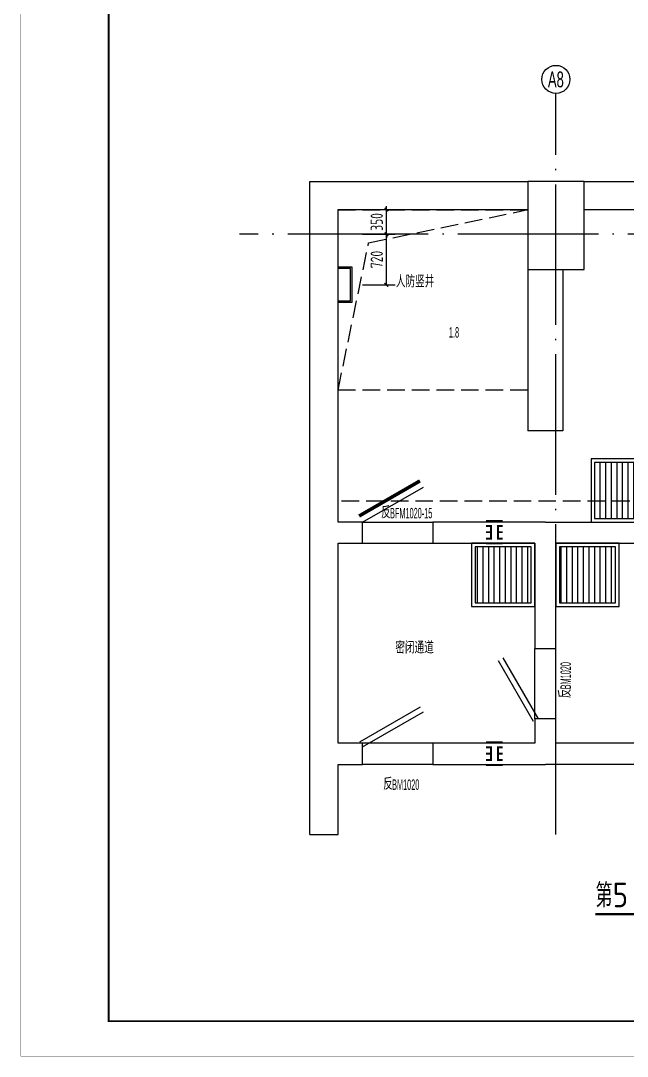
# Model space of a CAD drawing. Extents: x 49167 to 115333, y -222111 to -53947.
# Drawn here: x 64390 to 73020, y -109748 to -95001 of the extents above; entities that cross this region are included whole.
import ezdxf
from ezdxf.enums import TextEntityAlignment as Align

# ---------------------------------------------------------------- set-up
doc = ezdxf.new("R2010")
doc.units = 0
doc.header["$LTSCALE"] = 1000
doc.header["$MEASUREMENT"] = 0
for name, pattern in [('104-6 B2核心筒$0$DASH', [0.35, 0.25, -0.1]), ('DASH', [0.35, 0.25, -0.1]), ('DOTE', [2.42, 2, -0.2, 0.02, -0.2])]:
    doc.linetypes.add(name, pattern=pattern)
for name, color, linetype in [('01-标注_尺寸', 124, 'Continuous'), ('01-标注_轴线坐标', 132, 'Continuous'), ('02-TEXT_房间', 7, 'Continuous'), ('02-TEXT_轴号', 7, 'Continuous'), ('02-TEXT_门窗', 151, 'Continuous'), ('104-6 B2核心筒$0$02-TEXT_房间', 7, 'Continuous'), ('104-6 B2核心筒$0$A-TECH_结构', 21, 'Continuous'), ('104-6 B2核心筒$0$A_STR-砼墙', 51, 'Continuous'), ('104-6 B2核心筒$0$A_STR-砼柱', 51, 'Continuous'), ('A-C_门', 150, 'Continuous'), ('A_AXIS-轴线', 1, 'DOTE'), ('A_STR-砼墙', 51, 'Continuous'), ('AXIS_TEXT', 7, 'Continuous'), ('DIM_SYMB', 3, 'Continuous'), ('DUCT-排风阀门', 7, 'Continuous'), ('看线', 241, 'Continuous'), ('集水坑&', 6, 'Continuous')]:
    doc.layers.add(name, color=color, linetype=linetype)
doc.layers.add('04-不打印_辅助线', color=165, linetype='Continuous', plot=False)
doc.styles.add('104-6 B2核心筒$0$_TCH_SPACE', font='ros.shx', dxfattribs={"width": 0.75, "height": 5, "bigfont": 'jd.shx'})
doc.styles.add('_TCH_AXIS', font='')
doc.styles.add('_TCH_DIM_T3', font='ROS1', dxfattribs={"width": 0.8, "bigfont": 'JD'})
doc.styles.add('_TCH_SPACE', font='ros.shx', dxfattribs={"width": 0.75, "height": 5, "bigfont": 'jd.shx'})
doc.styles.add('_TCH_WINDOW', font='ros.shx', dxfattribs={"width": 0.65, "height": 3.5, "bigfont": 'jd.shx'})
doc.styles.add('COMPLEX', font='COMPLEX')
doc.styles.get("Standard").update_dxf_attribs({"font": 'gbenor.shx', "bigfont": 'gbcbig.shx'})
doc.styles.get('_TCH_AXIS').set_extended_font_data('FZXiHei I-Z08S')
doc.dimstyles.new('_TCH_ARCH&&50', dxfattribs={"dimtxt": 175, "dimasz": 50, "dimexe": 125, "dimexo": 150, "dimgap": 50, "dimtad": 1, "dimdec": 0, "dimzin": 0, "dimdsep": 46, "dimtxsty": '_TCH_DIM_T3', "dimblk": 'ARCHTICK', "dimcen": 0.09, "dimazin": 2, "dimtfac": 1, "dimtdec": 0, "dimtix": 1, "dimtmove": 2, "dimatfit": 3, "dimfxl": 0, "dimtolj": 1, "dimtzin": 0, "dimarcsym": 0})

# ---------------------------------------------------------------- blocks, each defined once
blk = doc.blocks.new('图框-A1')
for points, const_width in [([(0, 0), (841, 0), (841, 594), (0, 594)], 0.05), ([(766, 584), (25, 584), (25, 10), (766, 10)], 0.5)]:
    blk.add_lwpolyline(points, close=True, dxfattribs=dict(const_width=const_width))
blk = doc.blocks.new('A$C51037562')
at = {"layer": '集水坑&'}
h = blk.add_hatch(dxfattribs=at)
h.set_pattern_fill('ANSI31', color=256, scale=50, angle=135)
h.set_pattern_definition([(180, (-432649.534, -553252.195), (-7e-15, -79.375), [])])
h.paths.add_polyline_path([(-850, 850), (-50, 850), (-50, 50), (-850, 50)])
for points in [[(-900, 900), (0, 900), (0, 0), (-900, 0)], [(-850, 850), (-50, 850), (-50, 50), (-850, 50)]]:
    blk.add_lwpolyline(points, close=True, dxfattribs=at)
blk = doc.blocks.new('$DorLib2D$00000179')
at = {"color": 0}
for p, q in [((-0.54, 0.169), (0.326, 0.669)), ((-0.5, 0.1), (0.366, 0.6))]:
    blk.add_line(p, q, dxfattribs=at)
blk = doc.blocks.new('$DorLib2D$00000191')
at = {"color": 0}
blk.add_line((-0.5, 0.15), (0.366, 0.65), dxfattribs=at)
at = {"color": 0, "const_width": 0.05}
blk.add_lwpolyline([(-0.55, 0.237), (0.316, 0.737)], dxfattribs=at)
blk = doc.blocks.new('_AXISO')
blk.add_circle((0, 0), 0.5)
at = {"layer": 'AXIS_TEXT', "style": 'COMPLEX', "width": 1.041667}
blk.add_attdef('A', text='', height=0.56, dxfattribs=at).set_placement((-0.25, -0.28), (0.25, -0.28), align=Align.FIT)
blk = doc.blocks.new('_ArchTick')
at = {"color": 0, "linetype": 'ByBlock', "const_width": 0.4}
blk.add_lwpolyline([(-0.5, -0.5), (0.5, 0.5)], dxfattribs=at)
blk = doc.blocks.new('*D358')
at = {"layer": '01-标注_尺寸', "color": 0, "lineweight": -2}
for p, q in [((750, -14062), (1213, -14062)), ((1088, -14782), (1088, -14062)), ((750, -14782), (1213, -14782))]:
    blk.add_line(p, q, dxfattribs=at)
at = {"layer": 'Defpoints', "color": 0}
for p in [(600, -14062), (1088, -14062), (600, -14782)]:
    blk.add_point(p, dxfattribs=at)
at = {"layer": '01-标注_尺寸', "color": 0, "lineweight": -2, "xscale": 50, "yscale": 50, "zscale": 50}
for p, rotation in [((1088, -14062), 89.99987325023227), ((1088, -14782), 269.9998732502323)]:
    blk.add_blockref('_ArchTick', p, dxfattribs=dict(at, rotation=rotation))
at = {"layer": '01-标注_尺寸', "color": 0, "insert": (951, -14422), "char_height": 175, "attachment_point": 5, "rotation": 89.9999, "style": '_TCH_DIM_T3'}
blk.add_mtext('\\A1;720', dxfattribs=at)
blk = doc.blocks.new('*D359')
at = {"layer": '01-标注_尺寸', "color": 0, "lineweight": -2}
for p, q in [((750, -13711), (1213, -13711)), ((1088, -13711), (1088, -13661)), ((1088, -14062), (1088, -13711)), ((750, -14062), (1213, -14062)), ((1088, -14062), (1088, -14112))]:
    blk.add_line(p, q, dxfattribs=at)
at = {"layer": 'Defpoints', "color": 0}
for p in [(600, -13711), (1088, -13711), (600, -14062)]:
    blk.add_point(p, dxfattribs=at)
at = {"layer": '01-标注_尺寸', "color": 0, "lineweight": -2, "xscale": 50, "yscale": 50, "zscale": 50}
for p, rotation in [((1088, -13711), 269.9998732502323), ((1088, -14062), 89.99987325023228)]:
    blk.add_blockref('_ArchTick', p, dxfattribs=dict(at, rotation=rotation))
at = {"layer": '01-标注_尺寸', "color": 0, "insert": (951, -13887), "char_height": 175, "attachment_point": 5, "rotation": 89.9999, "style": '_TCH_DIM_T3'}
blk.add_mtext('\\A1;350', dxfattribs=at)
blk = doc.blocks.new('密闭套管')
at = {"const_width": 27}
for points in [[(2419, 6158), (2182, 6158)], [(2249, 5997), (2249, 6089), (2182, 6089)], [(2417, 6089), (2349, 6089), (2349, 5997)], [(2249, 5997), (2249, 5909), (2182, 5909)], [(2249, 5997), (2182, 5997)], [(2417, 5909), (2349, 5909), (2349, 5997)], [(2417, 5997), (2349, 5997)], [(2419, 5836), (2182, 5836)]]:
    blk.add_lwpolyline(points, dxfattribs=at)
blk = doc.blocks.new('45口部')
at = {"layer": '01-标注_轴线坐标'}
blk.add_line((3500, -12556.9), (3500, -12056.9), dxfattribs=at)
at = {"layer": '104-6 B2核心筒$0$A-TECH_结构', "linetype": '104-6 B2核心筒$0$DASH'}
for points in [[(400.5, -16282.4), (836.1, -14182.3), (3100.6, -13711.7)], [(400.5, -16282.4), (400.5, -13712.4), (3100.6, -13712.4), (3100.5, -16282.4), (400.5, -16282.4)]]:
    blk.add_lwpolyline(points, dxfattribs=at)
at = {"layer": '104-6 B2核心筒$0$A_STR-砼墙'}
for p, q in [((3100.6, -14562.4), (3100.5, -16861.4)), ((3600.6, -14562.4), (3600.5, -16861.4)), ((3600.5, -16861.4), (3100.5, -16861.4))]:
    blk.add_line(p, q, dxfattribs=at)
at = {"layer": '104-6 B2核心筒$0$A_STR-砼柱'}
for p, q in [((3900.6, -13311.7), (3100.6, -13311.7)), ((3100.6, -13311.7), (3100.6, -14562.4)), ((3900.6, -14562.4), (3900.6, -13311.7)), ((3100.6, -14562.4), (3900.6, -14562.4))]:
    blk.add_line(p, q, dxfattribs=at)
at = {"layer": 'A-C_门'}
for p, q in [((750, -18161.7), (1750, -18161.7)), ((750, -18461.7), (1750, -18461.7)), ((3200.6, -20961.7), (3200.6, -19961.7)), ((3500.6, -20961.7), (3500.6, -19961.7)), ((1750, -21311.7), (750, -21311.7)), ((1750, -21611.7), (750, -21611.7))]:
    blk.add_line(p, q, dxfattribs=at)
at = {"layer": 'A_AXIS-轴线'}
for p, q in [((3501, -22611.8), (3501, -12556.9)), ((18624.9, -14061.7), (-1000, -14061.7))]:
    blk.add_line(p, q, dxfattribs=at)
at = {"layer": 'A_STR-砼墙'}
for p, q in [((0, -13311.7), (3100.6, -13311.7)), ((0, -18311.7), (0, -13311.7)), ((3900.6, -13311.7), (7550.6, -13311.7)), ((400, -13711.7), (3100.6, -13711.7)), ((400, -18161.7), (400, -13711.7)), ((3900.6, -13711.7), (7200.6, -13711.7)), ((750, -18161.7), (400, -18161.7)), ((750, -18461.7), (750, -18161.7)), ((3350.6, -18161.7), (1750, -18161.7)), ((1750, -18161.7), (1750, -18461.7)), ((3350.6, -18161.7), (4900.6, -18161.7)), ((0, -21461.7), (0, -18311.7)), ((400, -18461.7), (750, -18461.7)), ((400, -21311.7), (400, -18461.7)), ((1750, -18461.7), (3200.6, -18461.7)), ((3200.6, -18461.7), (3200.6, -19961.7)), ((3500.6, -19961.7), (3500.6, -18461.7)), ((3500.6, -18461.7), (5250.6, -18461.7)), ((3200.6, -19961.7), (3500.6, -19961.7)), ((3500.6, -20961.7), (3200.6, -20961.7)), ((3200.6, -20961.7), (3200.6, -21311.7)), ((3500.6, -21311.7), (3500.6, -20961.7)), ((750, -21311.7), (400, -21311.7)), ((750, -21611.7), (750, -21311.7)), ((3200.6, -21311.7), (1750, -21311.7)), ((1750, -21311.7), (1750, -21611.7)), ((11600.6, -21311.7), (3500.6, -21311.7)), ((0, -22611.7), (0, -21461.7)), ((400, -21611.7), (750, -21611.7)), ((400, -22611.7), (400, -21611.7)), ((1750, -21611.7), (3350.6, -21611.7)), ((11600.6, -21611.7), (3350.6, -21611.7)), ((0, -22611.7), (400, -22611.7))]:
    blk.add_line(p, q, dxfattribs=at)
at = {"layer": 'A_STR-砼墙', "linetype": 'DASH'}
blk.add_line((4900.6, -17861.7), (400.6, -17861.7), dxfattribs=at)
at = {"layer": 'A_STR-砼墙', "color": 4}
for points in [[(400, -15031.7), (600, -15031.7), (600, -14531.7), (400, -14531.7)], [(400, -15011.7), (580, -15011.7), (580, -14551.7), (400, -14551.7)]]:
    blk.add_lwpolyline(points, dxfattribs=at)
at = {"layer": 'DIM_SYMB', "const_width": 35}
blk.add_lwpolyline([(4063.3, -23745.4), (7208.2, -23745.4)], dxfattribs=at)
at = {"layer": '01-标注_轴线坐标'}
ref = blk.add_blockref('_AXISO', (3500, -11856.9), dxfattribs=dict(at, xscale=400, yscale=400, zscale=400))
ref.add_attrib('A', 'A8', dxfattribs={"layer": '02-TEXT_轴号', "height": 226.27, "style": '_TCH_AXIS', "width": 0.583333}).set_placement((3386.9, -11970.1), (3613.1, -11970.1), align=Align.FIT)
at = {"layer": 'A-C_门', "zscale": 300}
for name, p, xscale, yscale, rotation in [('$DorLib2D$00000191', (1250, -18311.7), 1000, 1000, 359.9998998957969), ('$DorLib2D$00000179', (3350.6, -20461.7), 1000, 1000, 89.99990055662035), ('$DorLib2D$00000179', (1250, -21461.7), -1000, -1000, 179.9998999036192)]:
    blk.add_blockref(name, p, dxfattribs=dict(at, xscale=xscale, yscale=yscale, rotation=rotation))
at = {"layer": '集水坑&', "xscale": -1, "rotation": 90.00010831094501}
for p in [(4900.6, -18161.7), (3200.6, -19361.7), (4400.6, -19361.7)]:
    blk.add_blockref('A$C51037562', p, dxfattribs=at)
at = {"layer": '02-TEXT_房间', "style": '_TCH_SPACE', "width": 0.75}
blk.add_text('密闭通道', height=173.64, rotation=359.9999, dxfattribs=at).set_placement((1215.5, -20033.5, 0))
at = {"layer": '02-TEXT_门窗', "style": '_TCH_WINDOW'}
for s, height, rotation, width, p in [('反', 173.6, 359.9999, 0.65, (1014, -18108.2)), ('BFM1020-15', 148.75, 359.9999, 0.458824, (1140.1, -18108.2)), ('BM1020', 148.75, 89.9999, 0.458824, (3713.7, -20542.4)), ('反', 173.6, 89.9999, 0.65, (3713.7, -20668.5)), ('反', 173.6, 359.9999, 0.65, (1043.1, -21974.2)), ('BM1020', 148.75, 359.9999, 0.458824, (1169.2, -21974.2))]:
    blk.add_text(s, height=height, rotation=rotation, dxfattribs=dict(at, width=width)).set_placement(p)
at = {"layer": '04-不打印_辅助线', "style": '_TCH_SPACE', "width": 0.529412}
blk.add_text('1.8', height=148.75, rotation=359.9999, dxfattribs=at).set_placement((1977.1, -15533.9))
at = {"layer": '104-6 B2核心筒$0$02-TEXT_房间', "style": '104-6 B2核心筒$0$_TCH_SPACE', "width": 0.75}
blk.add_text('人防竖井', height=173.64, rotation=359.99899, dxfattribs=at).set_placement((1222.7, -14818.9))
at = {"layer": 'DIM_SYMB', "color": 7}
for s, height, p in [('第', 337.6, (4063.3, -23645.6)), ('5', 350, (4309.1, -23645.6))]:
    blk.add_text(s, height=height, dxfattribs=at).set_placement(p)
at = {"layer": '01-标注_尺寸'}
for p1, p2, text, picture, middle in [((600, -14061.7), (600, -13711.4), '350', '*D359', (950.5, -13886.5)), ((600, -14781.7), (600, -14061.7), '720', '*D358', (950.5, -14421.7))]:
    dim = blk.add_aligned_dim(p1=p1, p2=p2, distance=-488.1, text=text, dimstyle='_TCH_ARCH&&50', dxfattribs=at)
    dim.commit()
    dim.dimension.update_dxf_attribs({"geometry": picture, "text_midpoint": middle})

msp = doc.modelspace()

# ---------------------------------------------------------------- linework, layer by layer
at = {"layer": 'Defpoints'}
msp.add_lwpolyline([(65641.1, -80546.9), (102691.1, -80546.9), (102691.1, -109246.9), (65641.1, -109246.9)], close=True, dxfattribs=at)

# ---------------------------------------------------------------- block references
at = {"xscale": 50, "yscale": 50, "zscale": 50}
msp.add_blockref('图框-A1', (64391.1, -109746.9), dxfattribs=at)
at = {"layer": 'DUCT-排风阀门', "rotation": 179.9999000275508}
for p in [(73428.8, -96287.8), (73429, -99440.9)]:
    msp.add_blockref('密闭套管', p, dxfattribs=at)
at = {"layer": '看线'}
msp.add_blockref('45口部', (68504.5, -83979.9), dxfattribs=at)

doc.saveas('drawing.dxf')
